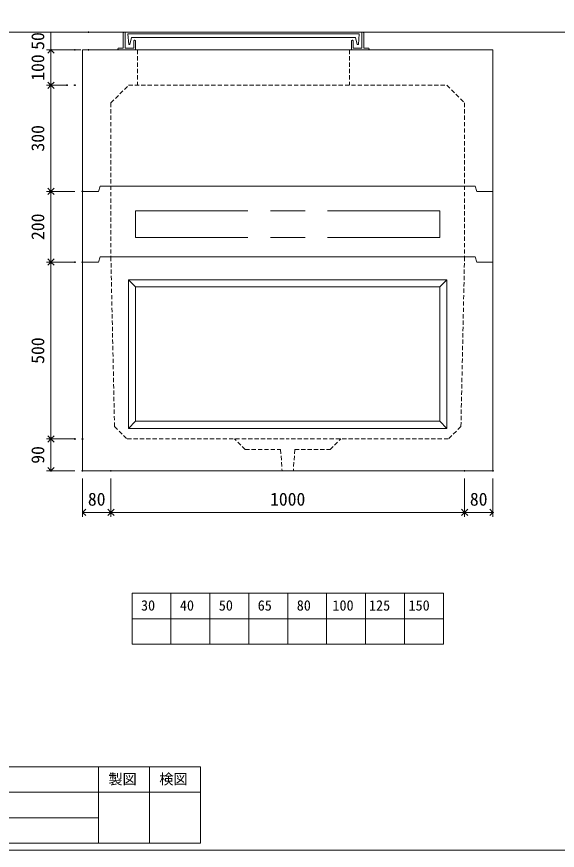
# Model space of a CAD drawing. Units: millimetres, scale not verified. Extents: x -4890 to 18489, y -2312 to 2311.
# Drawn here: x 298 to 1827, y -1964 to 393 of the extents above; entities that cross this region are included whole.
import ezdxf
from ezdxf.enums import TextEntityAlignment as Align

# ---------------------------------------------------------------- set-up
doc = ezdxf.new("R2010")
doc.units = ezdxf.units.MM
doc.header["$LTSCALE"] = 10
doc.header["$PDMODE"] = 32
doc.header["$PDSIZE"] = 2
doc.linetypes.add('DASHED1', pattern=[1.8, 1.2, -0.6])
doc.linetypes.add('USER2', pattern=[50.8, 31.75, -6.35, 6.35, -6.35])
doc.layers.add('0-1_Defpoints', color=7, linetype='Continuous')
for name, color, linetype, lineweight in [('0-2_waku', 7, 'Continuous', 18), ('0-3_gaikei', 7, 'Continuous', 18), ('0-4_kakure', 7, 'DASHED1', 5), ('0-5_sunpou', 7, 'Continuous', 5), ('0-8_uchigawa', 6, 'Continuous', 18), ('0-A_futa', 3, 'Continuous', 18), ('0-B_GL', 4, 'Continuous', 18), ('0-D_文字１', 7, 'Continuous', 18), ('1-2_uchigawa2', 6, 'USER2', 18)]:
    doc.layers.add(name, color=color, linetype=linetype, lineweight=lineweight)
doc.styles.add('ＭＳ ゴシック', font='')
doc.styles.get('ＭＳ ゴシック').set_extended_font_data('MS Gothic')

# ---------------------------------------------------------------- blocks, each defined once
blk = doc.blocks.new('_Open90')
at = {"layer": '0-5_sunpou'}
blk.add_line((0, 0), (-1, 0), dxfattribs=at)
blk.add_lwpolyline([(-0.5, 0.5), (0, 0), (-0.5, -0.5)], dxfattribs=at)
blk = doc.blocks.new('D64')
at = {"layer": '0-1_Defpoints'}
for p in [(1932.32, 1302.03), (2012.32, 1302.03), (2012.32, 1184.61)]:
    blk.add_point(p, dxfattribs=at)
at = {"layer": '0-5_sunpou'}
for p, q in [((1932.32, 1280.03), (1932.32, 1171.61)), ((2012.32, 1280.03), (2012.32, 1171.61)), ((1950.32, 1184.61), (1994.32, 1184.61))]:
    blk.add_line(p, q, dxfattribs=at)
at = {"layer": '0-5_sunpou', "xscale": 18, "yscale": 18, "rotation": 180}
blk.add_blockref('_Open90', (1932.32, 1184.61), dxfattribs=at)
at = {"layer": '0-5_sunpou', "xscale": 18, "yscale": 18}
blk.add_blockref('_Open90', (2012.32, 1184.61), dxfattribs=at)
at = {"layer": '0-5_sunpou', "style": 'ＭＳ ゴシック'}
blk.add_text('80', height=36.66, dxfattribs=at).set_placement((1947.32, 1192.61), align=Align.BOTTOM_LEFT)
blk = doc.blocks.new('D65')
at = {"layer": '0-1_Defpoints'}
for p in [(2012.32, 1302.03), (3012.32, 1302.03), (3012.32, 1184.61)]:
    blk.add_point(p, dxfattribs=at)
at = {"layer": '0-5_sunpou'}
for p, q in [((2012.32, 1280.03), (2012.32, 1171.61)), ((3012.32, 1280.03), (3012.32, 1171.61)), ((2030.32, 1184.61), (2994.32, 1184.61))]:
    blk.add_line(p, q, dxfattribs=at)
at = {"layer": '0-5_sunpou', "xscale": 18, "yscale": 18, "rotation": 180}
blk.add_blockref('_Open90', (2012.32, 1184.61), dxfattribs=at)
at = {"layer": '0-5_sunpou', "xscale": 18, "yscale": 18}
blk.add_blockref('_Open90', (3012.32, 1184.61), dxfattribs=at)
at = {"layer": '0-5_sunpou', "style": 'ＭＳ ゴシック'}
blk.add_text('1000', height=36.66, dxfattribs=at).set_placement((2462.32, 1192.61), align=Align.BOTTOM_LEFT)
blk = doc.blocks.new('D66')
at = {"layer": '0-1_Defpoints'}
for p in [(3012.32, 1302.03), (3092.32, 1302.03), (3092.32, 1184.61)]:
    blk.add_point(p, dxfattribs=at)
at = {"layer": '0-5_sunpou'}
for p, q in [((3012.32, 1280.03), (3012.32, 1171.61)), ((3092.32, 1280.03), (3092.32, 1171.61)), ((3030.32, 1184.61), (3074.32, 1184.61))]:
    blk.add_line(p, q, dxfattribs=at)
at = {"layer": '0-5_sunpou', "xscale": 18, "yscale": 18, "rotation": 180}
blk.add_blockref('_Open90', (3012.32, 1184.61), dxfattribs=at)
at = {"layer": '0-5_sunpou', "xscale": 18, "yscale": 18}
blk.add_blockref('_Open90', (3092.32, 1184.61), dxfattribs=at)
at = {"layer": '0-5_sunpou', "style": 'ＭＳ ゴシック'}
blk.add_text('80', height=36.66, dxfattribs=at).set_placement((3027.32, 1192.61), align=Align.BOTTOM_LEFT)
blk = doc.blocks.new('D67')
at = {"layer": '0-1_Defpoints'}
for p in [(1932.32, 1392.03), (1843, 1302.03), (1932.32, 1302.03)]:
    blk.add_point(p, dxfattribs=at)
at = {"layer": '0-5_sunpou'}
for p, q in [((1910.32, 1392.03), (1830, 1392.03)), ((1843, 1374.03), (1843, 1320.03)), ((1910.32, 1302.03), (1830, 1302.03))]:
    blk.add_line(p, q, dxfattribs=at)
at = {"layer": '0-5_sunpou', "xscale": 18, "yscale": 18}
for p, rotation in [((1843, 1392.03), 90), ((1843, 1302.03), 270)]:
    blk.add_blockref('_Open90', p, dxfattribs=dict(at, rotation=rotation))
at = {"layer": '0-5_sunpou', "style": 'ＭＳ ゴシック'}
blk.add_text('90', height=36.66, rotation=90, dxfattribs=at).set_placement((1835, 1322.03), align=Align.BOTTOM_LEFT)
blk = doc.blocks.new('D68')
at = {"layer": '0-1_Defpoints'}
for p in [(1932.32, 1892.03), (1843, 1392.03), (1910.32, 1392.03)]:
    blk.add_point(p, dxfattribs=at)
at = {"layer": '0-5_sunpou'}
for p, q in [((1910.32, 1892.03), (1830, 1892.03)), ((1843, 1874.03), (1843, 1410.03)), ((1888.32, 1392.03), (1830, 1392.03))]:
    blk.add_line(p, q, dxfattribs=at)
at = {"layer": '0-5_sunpou', "xscale": 18, "yscale": 18}
for p, rotation in [((1843, 1892.03), 90), ((1843, 1392.03), 270)]:
    blk.add_blockref('_Open90', p, dxfattribs=dict(at, rotation=rotation))
at = {"layer": '0-5_sunpou', "style": 'ＭＳ ゴシック'}
blk.add_text('500', height=36.66, rotation=90, dxfattribs=at).set_placement((1835, 1604.53), align=Align.BOTTOM_LEFT)
blk = doc.blocks.new('D69')
at = {"layer": '0-1_Defpoints'}
for p in [(1910.32, 2492.03), (1843, 2392.03), (1910.32, 2392.03)]:
    blk.add_point(p, dxfattribs=at)
at = {"layer": '0-5_sunpou'}
for p, q in [((1888.32, 2492.03), (1830, 2492.03)), ((1843, 2474.03), (1843, 2410.03)), ((1888.32, 2392.03), (1830, 2392.03))]:
    blk.add_line(p, q, dxfattribs=at)
at = {"layer": '0-5_sunpou', "xscale": 18, "yscale": 18}
for p, rotation in [((1843, 2492.03), 90), ((1843, 2392.03), 270)]:
    blk.add_blockref('_Open90', p, dxfattribs=dict(at, rotation=rotation))
at = {"layer": '0-5_sunpou', "style": 'ＭＳ ゴシック'}
blk.add_text('100', height=36.66, rotation=90, dxfattribs=at).set_placement((1835, 2404.53), align=Align.BOTTOM_LEFT)
blk = doc.blocks.new('D70')
at = {"layer": '0-1_Defpoints'}
for p in [(1888.32, 2392.03), (1843, 2092.03), (1932.32, 2092.03)]:
    blk.add_point(p, dxfattribs=at)
at = {"layer": '0-5_sunpou'}
for p, q in [((1866.32, 2392.03), (1830, 2392.03)), ((1843, 2374.03), (1843, 2110.03)), ((1910.32, 2092.03), (1830, 2092.03))]:
    blk.add_line(p, q, dxfattribs=at)
at = {"layer": '0-5_sunpou', "xscale": 18, "yscale": 18}
for p, rotation in [((1843, 2392.03), 90), ((1843, 2092.03), 270)]:
    blk.add_blockref('_Open90', p, dxfattribs=dict(at, rotation=rotation))
at = {"layer": '0-5_sunpou', "style": 'ＭＳ ゴシック'}
blk.add_text('300', height=36.66, rotation=90, dxfattribs=at).set_placement((1835, 2204.53), align=Align.BOTTOM_LEFT)
blk = doc.blocks.new('D71')
at = {"layer": '0-1_Defpoints'}
for p in [(1932.32, 2092.03), (1843, 1892.03), (1910.32, 1892.03)]:
    blk.add_point(p, dxfattribs=at)
at = {"layer": '0-5_sunpou'}
for p, q in [((1910.32, 2092.03), (1830, 2092.03)), ((1843, 2074.03), (1843, 1910.03)), ((1888.32, 1892.03), (1830, 1892.03))]:
    blk.add_line(p, q, dxfattribs=at)
at = {"layer": '0-5_sunpou', "xscale": 18, "yscale": 18}
for p, rotation in [((1843, 2092.03), 90), ((1843, 1892.03), 270)]:
    blk.add_blockref('_Open90', p, dxfattribs=dict(at, rotation=rotation))
at = {"layer": '0-5_sunpou', "style": 'ＭＳ ゴシック'}
blk.add_text('200', height=36.66, rotation=90, dxfattribs=at).set_placement((1835, 1954.53), align=Align.BOTTOM_LEFT)
blk = doc.blocks.new('D53')
at = {"layer": '0-1_Defpoints'}
for p in [(1949.1, 2542.03), (1843, 2492.03), (1949.1, 2492.03)]:
    blk.add_point(p, dxfattribs=at)
at = {"layer": '0-5_sunpou'}
for p, q in [((1927.1, 2542.03), (1830, 2542.03)), ((1843, 2542.03), (1843, 2492.03)), ((1927.1, 2492.03), (1830, 2492.03))]:
    blk.add_line(p, q, dxfattribs=at)
at = {"layer": '0-5_sunpou', "style": 'ＭＳ ゴシック'}
blk.add_text('50', height=36.66, rotation=90, dxfattribs=at).set_placement((1835, 2492.03), align=Align.BOTTOM_LEFT)

msp = doc.modelspace()

# ---------------------------------------------------------------- linework, layer by layer
at = {"layer": '0-2_waku'}
for p, q in [((624.68, -1236.87), (624.68, -1380.87)), ((624.68, -1236.87), (624.68, -1380.87)), ((624.68, -1236.87), (624.68, -1380.87)), ((624.68, -1236.87), (624.68, -1380.87)), ((624.68, -1236.87), (1504.68, -1236.87)), ((734.68, -1236.87), (734.68, -1380.87)), ((844.68, -1236.87), (844.68, -1380.87)), ((844.68, -1236.87), (844.68, -1380.87)), ((954.68, -1236.87), (954.68, -1380.87)), ((1064.68, -1236.87), (1064.68, -1380.87)), ((1174.68, -1236.87), (1174.68, -1380.87)), ((1284.68, -1236.87), (1284.68, -1380.87)), ((1394.68, -1236.87), (1394.68, -1380.87)), ((1504.68, -1236.87), (1504.68, -1380.87)), ((624.68, -1308.87), (1504.68, -1308.87)), ((624.68, -1380.87), (1504.68, -1380.87)), ((-1210.32, -1727.54), (817.68, -1727.54)), ((529.68, -1727.54), (529.68, -1943.54)), ((529.68, -1727.54), (529.68, -1943.54)), ((673.68, -1727.54), (673.68, -1943.54)), ((817.68, -1727.54), (817.68, -1943.54)), ((-1210.88, -1799.54), (817.12, -1799.54)), ((-1210.88, -1871.54), (529.12, -1871.54)), ((-1210.32, -1943.54), (817.68, -1943.54)), ((-1230.32, -1963.54), (4889.68, -1963.54))]:
    msp.add_line(p, q, dxfattribs=at)
msp.add_lwpolyline([(-1230.32, 2311.46), (-1230.32, -1963.54), (4889.68, -1963.54)], dxfattribs=at)
at = {"layer": '0-3_gaikei'}
for p, q in [((484.68, 299.13), (1644.68, 299.13)), ((484.68, 299.13), (484.68, -300.87)), ((530.18, 299.13), (484.68, 299.13)), ((539.68, 299.13), (1339.68, 299.13)), ((539.68, 299.13), (1339.68, 299.13)), ((539.68, 299.13), (1339.68, 299.13)), ((539.68, 299.13), (1339.68, 299.13)), ((664.68, 299.13), (1464.68, 299.13)), ((664.68, 299.13), (1464.68, 299.13)), ((1644.68, 299.13), (1644.68, -300.87)), ((1064.68, -85.87), (534.68, -85.87)), ((1594.68, -85.87), (1064.68, -85.87)), ((1594.68, -85.87), (1599.68, -100.87)), ((1644.68, -100.87), (1599.68, -100.87)), ((1619.68, -100.87), (1644.68, -100.87)), ((1619.68, -100.87), (1644.68, -100.87)), ((484.68, -300.87), (484.68, -890.87)), ((1064.68, -285.87), (534.68, -285.87)), ((1594.68, -285.87), (1064.68, -285.87)), ((1594.68, -285.87), (1599.68, -300.87)), ((1644.68, -300.87), (1599.68, -300.87)), ((1619.68, -300.87), (1644.68, -300.87)), ((1619.68, -300.87), (1644.68, -300.87))]:
    msp.add_line(p, q, dxfattribs=at)
for points in [[(534.68, -85.87), (529.68, -100.87), (484.68, -100.87)], [(534.68, -285.87), (529.68, -300.87), (484.68, -300.87)], [(484.68, -890.87), (1644.68, -890.87), (1644.68, -300.87)]]:
    msp.add_lwpolyline(points, dxfattribs=at)
at = {"layer": '0-4_kakure'}
for p, q in [((639.68, 299.13), (639.68, 199.13)), ((639.68, 299.13), (639.68, 199.13)), ((1239.68, 299.13), (1239.68, 199.13)), ((1239.68, 299.13), (1239.68, 199.13)), ((564.68, 149.13), (614.68, 199.13)), ((614.68, 199.13), (1514.68, 199.13)), ((614.68, 199.13), (1514.68, 199.13)), ((1514.68, 199.13), (1564.68, 149.13)), ((564.68, 149.13), (564.68, -285.87)), ((1564.68, 149.13), (1564.68, -285.87)), ((575.01, -765.87), (564.68, -285.87)), ((1564.68, -285.87), (1554.36, -765.87)), ((575.01, -765.87), (610.77, -800.87)), ((610.77, -800.87), (1064.68, -800.87)), ((944.68, -830.87), (914.68, -800.87)), ((1184.68, -830.87), (1214.68, -800.87)), ((944.68, -830.87), (1044.68, -830.87)), ((1044.68, -830.87), (1048.68, -890.87)), ((1084.68, -830.87), (1080.68, -890.87)), ((1084.68, -830.87), (1184.68, -830.87))]:
    msp.add_line(p, q, dxfattribs=at)
msp.add_lwpolyline([(1554.36, -765.87), (1518.6, -800.87), (1064.68, -800.87)], dxfattribs=at)
at = {"layer": '0-8_uchigawa'}
for p, q in [((614.68, -350.87), (634.68, -370.87)), ((614.68, -770.87), (614.68, -350.87)), ((1514.68, -770.87), (1514.68, -350.87)), ((634.68, -370.87), (1064.68, -370.87)), ((634.68, -750.87), (634.68, -370.87)), ((1494.68, -750.87), (1494.68, -370.87)), ((614.68, -770.87), (634.68, -750.87)), ((634.68, -750.87), (1494.68, -750.87)), ((1514.68, -770.87), (1494.68, -750.87)), ((614.68, -770.87), (1514.68, -770.87))]:
    msp.add_line(p, q, dxfattribs=at)
for points in [[(614.68, -350.87), (1064.68, -350.87), (1514.68, -350.87)], [(1064.68, -370.87), (1494.68, -370.87), (1514.68, -350.87)]]:
    msp.add_lwpolyline(points, dxfattribs=at)
at = {"layer": '0-A_futa'}
for p, q in [((599.68, 347.13), (599.68, 304.13)), ((601.68, 349.13), (604.68, 349.13)), ((604.68, 349.13), (604.68, 304.13)), ((612.5, 344.63), (1266.83, 344.63)), ((612.5, 344.63), (614.99, 314.63)), ((623.01, 333.63), (618.7, 314.63)), ((623.01, 333.63), (1256.35, 333.63)), ((1256.35, 333.63), (1260.67, 314.63)), ((1266.83, 344.63), (1264.58, 314.63)), ((1274.68, 349.13), (1274.68, 304.13)), ((1274.68, 349.13), (1277.68, 349.13)), ((1279.68, 347.13), (1279.68, 304.13)), ((614.99, 314.63), (618.7, 314.63)), ((629.68, 324.13), (629.68, 304.13)), ((631.68, 326.13), (632.68, 326.13)), ((634.68, 324.13), (634.68, 299.13)), ((1244.68, 324.13), (1244.68, 299.13)), ((1247.68, 326.13), (1246.68, 326.13)), ((1249.68, 324.13), (1249.68, 304.13)), ((1264.58, 314.63), (1260.67, 314.63)), ((584.68, 302.13), (584.68, 301.13)), ((586.68, 304.13), (599.68, 304.13)), ((639.68, 299.13), (586.68, 299.13)), ((604.68, 304.13), (629.68, 304.13)), ((1244.68, 299.13), (1292.68, 299.13)), ((1274.68, 304.13), (1249.68, 304.13)), ((1292.68, 304.13), (1279.68, 304.13)), ((1294.68, 302.13), (1294.68, 301.13))]:
    msp.add_line(p, q, dxfattribs=at)
for centre, start, end in [((601.68, 347.13), 90, 180), ((1277.68, 347.13), 0, 90), ((631.68, 324.13), 90, 180), ((632.68, 324.13), 0, 90), ((1246.68, 324.13), 90, 180), ((1247.68, 324.13), 0, 90), ((586.68, 302.13), 90, 180), ((586.68, 301.13), 180, 270), ((1292.68, 302.13), 0, 90), ((1292.68, 301.13), 270, 0)]:
    msp.add_arc(centre, 2, start, end, dxfattribs=at)
at = {"layer": '0-B_GL'}
msp.add_line((-1230.32, 349.13), (4889.68, 349.13), dxfattribs=at)
at = {"layer": '1-2_uchigawa2'}
for p, q in [((634.68, -155.87), (1064.68, -155.87)), ((634.68, -155.87), (634.68, -230.87)), ((1494.68, -155.87), (1064.68, -155.87)), ((1494.68, -155.87), (1494.68, -230.87)), ((634.68, -230.87), (1064.68, -230.87)), ((1494.68, -230.87), (1064.68, -230.87))]:
    msp.add_line(p, q, dxfattribs=at)

# ---------------------------------------------------------------- block references
at = {"layer": '0-5_sunpou'}
for name in ['D53', 'D69', 'D70', 'D71', 'D68', 'D67', 'D64', 'D65', 'D66']:
    msp.add_blockref(name, (-1447.63, -2192.9), dxfattribs=at)

# ---------------------------------------------------------------- texts
at = {"layer": '0-D_文字１', "style": 'ＭＳ ゴシック'}
for s, p in [('30', (649.84, -1294.69)), ('40', (759.84, -1294.69)), ('50', (869.84, -1294.69)), ('65', (979.84, -1294.69)), ('80', (1090.25, -1294.69)), ('100', (1191.12, -1294.69)), ('125', (1294.51, -1294.69)), ('150', (1406.27, -1294.69)), ('製図', (557.75, -1785.79)), ('検図', (701.75, -1785.79))]:
    msp.add_text(s, height=29.33, dxfattribs=at).set_placement(p, align=Align.BOTTOM_LEFT)

doc.saveas('drawing.dxf')
